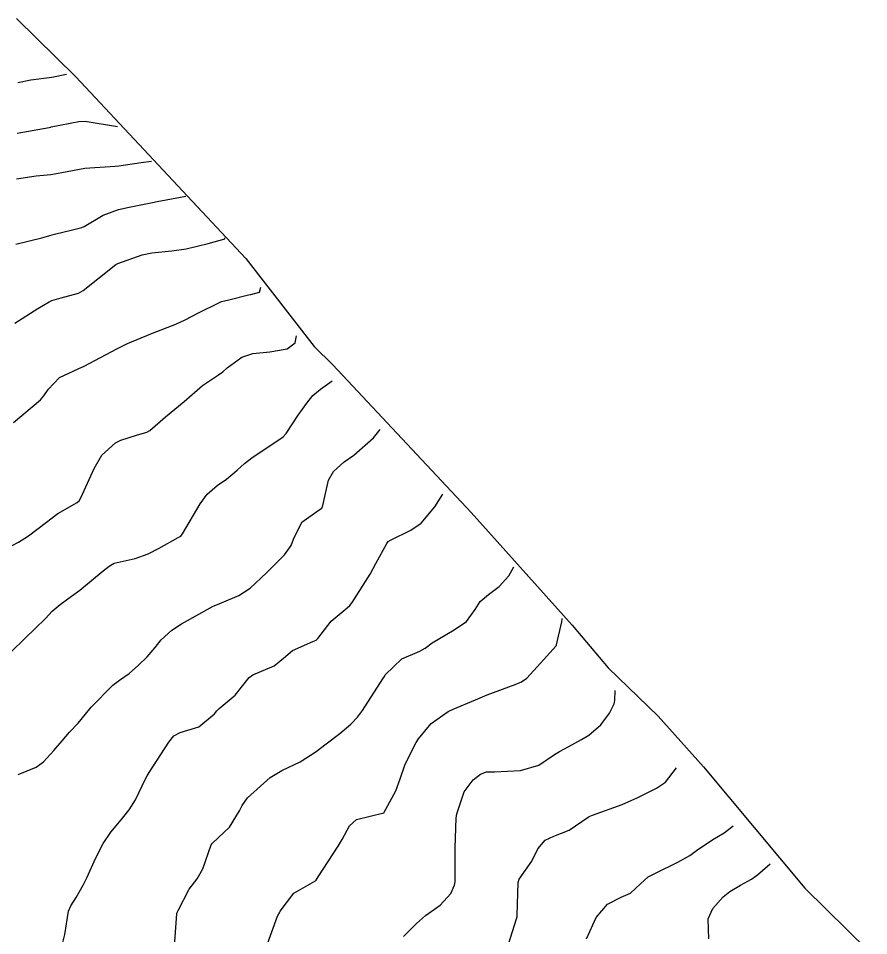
# Model space of a CAD drawing. Header units: metres. Extents: x 307586 to 320046, y 7427249 to 7434250.
# Drawn here: x 319152 to 319201.9, y 7429898.7 to 7429952.5 of the extents above; entities that cross this region are included whole.
import ezdxf

# ---------------------------------------------------------------- set-up
doc = ezdxf.new("R2010")
doc.units = ezdxf.units.M
doc.header["$MEASUREMENT"] = 0
for name, color, linetype in [('Area', 45, 'Continuous'), ('Curvas de Nivel 1m', 11, 'Continuous'), ('Curvas de Nivel 5m', 15, 'Continuous')]:
    doc.layers.add(name, color=color, linetype=linetype)

msp = doc.modelspace()

# ---------------------------------------------------------------- linework, layer by layer
at = {"layer": 'Area'}
msp.add_polyline3d([(319151.898, 7429952.545, 813.627), (319155.383, 7429949.118, 815.077), (319165.37, 7429938.45, 826.108), (319169.395, 7429933.279, 820.598), (319170.486, 7429932.204, 821.137), (319178.613, 7429923.522, 827.017), (319184.537, 7429916.911, 836.188), (319186.65, 7429914.419, 833.407), (319189.587, 7429911.563, 826.647), (319192.252, 7429908.601, 839.018), (319198.196, 7429901.469, 830.587), (319201.947, 7429897.785, 836.727)], dxfattribs=at)
at = {"layer": 'Curvas de Nivel 1m', "flags": 128}
for points, elevation in [([(319151.979, 7429948.778), (319152.754, 7429948.932), (319153.982, 7429949.095), (319154.843, 7429949.27)], 814), ([(319151.913, 7429943.131), (319153.06, 7429943.298), (319153.915, 7429943.368), (319154.563, 7429943.487), (319155.919, 7429943.753), (319157.697, 7429943.87), (319157.921, 7429943.89), (319159.226, 7429944.077), (319159.843, 7429944.15)], 816), ([(319151.864, 7429939.288), (319153.386, 7429939.665), (319153.869, 7429939.795), (319154.137, 7429939.871), (319155.197, 7429940.127), (319155.74, 7429940.256), (319155.876, 7429940.319), (319156.995, 7429940.995), (319157.891, 7429941.322), (319158.517, 7429941.46), (319159.898, 7429941.741), (319160.17, 7429941.796), (319161.531, 7429942.054), (319161.843, 7429942.11)], 817), ([(319151.808, 7429934.643), (319153.169, 7429935.502), (319153.821, 7429935.901), (319153.983, 7429935.977), (319154.539, 7429936.133), (319155.541, 7429936.409), (319155.83, 7429936.562), (319157.742, 7429938.092), (319157.854, 7429938.151), (319159.282, 7429938.652), (319159.86, 7429938.779), (319161.025, 7429938.894), (319161.863, 7429939.02), (319163.163, 7429939.328), (319163.868, 7429939.524), (319164.085, 7429939.586), (319164.138, 7429939.612), (319164.143, 7429939.65)], 818), ([(319151.739, 7429928.824), (319153.308, 7429930.147), (319153.519, 7429930.381), (319153.762, 7429930.754), (319154.44, 7429931.466), (319155.782, 7429932.077), (319155.811, 7429932.091), (319155.879, 7429932.119), (319157.794, 7429933.149), (319158.423, 7429933.458), (319159.803, 7429934.03), (319159.831, 7429934.041), (319159.902, 7429934.069), (319161.268, 7429934.598), (319161.815, 7429934.847), (319162.601, 7429935.259), (319163.831, 7429935.868), (319163.941, 7429935.91), (319164.368, 7429936.015), (319165.526, 7429936.313), (319165.674, 7429936.326), (319166.184, 7429936.463), (319166.253, 7429936.77)], 819), ([(319151.575, 7429915.337), (319152.417, 7429916.157), (319153.013, 7429916.727), (319153.601, 7429917.314), (319154.011, 7429917.732), (319154.471, 7429918.131), (319155.131, 7429918.612), (319155.621, 7429918.967), (319157.001, 7429920.099), (319157.344, 7429920.387), (319157.64, 7429920.547), (319158.884, 7429920.838), (319159.648, 7429921.102), (319160.281, 7429921.436), (319161.41, 7429922.053), (319161.565, 7429922.15), (319161.665, 7429922.272), (319162.696, 7429924.035), (319163.11, 7429924.611), (319163.699, 7429925.11), (319164.24, 7429925.479), (319164.866, 7429926.008), (319165.305, 7429926.416), (319165.72, 7429926.737), (319167.564, 7429927.973), (319167.735, 7429928.172), (319168.454, 7429929.254), (319168.957, 7429929.958), (319169.316, 7429930.398), (319169.765, 7429930.779), (319170.443, 7429931.27)], 821), ([(319152.013, 7429908.155), (319153.06, 7429908.581), (319153.5, 7429908.894), (319154.091, 7429909.55), (319154.586, 7429910.129), (319155.021, 7429910.624), (319155.529, 7429911.168), (319155.957, 7429911.694), (319156.284, 7429912.109), (319157.556, 7429913.392), (319157.953, 7429913.692), (319158.516, 7429914.08), (319159.078, 7429914.565), (319159.578, 7429915.061), (319160.044, 7429915.608), (319160.412, 7429916.062), (319161.031, 7429916.624), (319161.602, 7429916.994), (319163.458, 7429918.022), (319163.614, 7429918.091), (319164.963, 7429918.663), (319165.624, 7429919.094), (319166.591, 7429919.986), (319167.109, 7429920.51), (319167.649, 7429921.05), (319168.028, 7429921.596), (319168.165, 7429921.965), (319168.663, 7429922.97), (319169.68, 7429923.68), (319169.836, 7429923.794), (319169.904, 7429923.948), (319170.229, 7429925.421), (319170.524, 7429925.942), (319171.155, 7429926.499), (319171.723, 7429926.889), (319172.875, 7429927.913), (319173.253, 7429928.4)], 822), ([(319154.585, 7429898.128), (319154.746, 7429898.76), (319154.965, 7429900.124), (319155.089, 7429900.431), (319155.405, 7429900.933), (319155.849, 7429901.681), (319156.058, 7429902.11), (319156.547, 7429903.216), (319156.998, 7429904.097), (319157.45, 7429904.758), (319158.051, 7429905.49), (319158.525, 7429906.079), (319158.891, 7429906.656), (319159.49, 7429907.885), (319159.579, 7429908.069), (319159.697, 7429908.269), (319160.846, 7429910.05), (319161.149, 7429910.415), (319161.522, 7429910.621), (319162.613, 7429910.948), (319163.538, 7429911.7), (319163.671, 7429911.888), (319163.808, 7429912.017), (319164.755, 7429912.803), (319165.561, 7429913.835), (319165.789, 7429913.997), (319167.031, 7429914.518), (319167.578, 7429914.969), (319168.118, 7429915.431), (319169.315, 7429915.953), (319169.505, 7429916.04), (319169.595, 7429916.123), (319170.389, 7429917.158), (319171.321, 7429917.933), (319171.479, 7429918.066), (319171.616, 7429918.241), (319172.677, 7429919.914), (319173.013, 7429920.539), (319173.66, 7429921.71), (319173.742, 7429921.819), (319173.864, 7429921.898), (319175.07, 7429922.485), (319175.673, 7429922.91), (319176.474, 7429923.868), (319176.943, 7429924.61)], 823), ([(319161.19, 7429898.043), (319161.33, 7429899.979), (319161.337, 7429900.041), (319161.354, 7429900.08), (319161.395, 7429900.171), (319162.042, 7429901.405), (319162.509, 7429902.029), (319162.855, 7429902.599), (319163.342, 7429904.021), (319163.382, 7429904.082), (319163.445, 7429904.134), (319164.41, 7429905.059), (319164.996, 7429906.005), (319165.16, 7429906.319), (319165.481, 7429906.774), (319166.809, 7429907.98), (319167.497, 7429908.385), (319168.564, 7429908.897), (319169.508, 7429909.491), (319170.095, 7429909.941), (319170.893, 7429910.559), (319171.531, 7429911.1), (319171.934, 7429911.519), (319172.224, 7429911.913), (319173.424, 7429913.764), (319173.508, 7429913.901), (319173.528, 7429913.936), (319173.564, 7429913.991), (319174.527, 7429914.942), (319175.586, 7429915.391), (319175.902, 7429915.562), (319176.312, 7429915.869), (319177.601, 7429916.639), (319178.323, 7429917.125), (319178.85, 7429917.838), (319179.142, 7429918.311), (319179.622, 7429918.708), (319180.257, 7429919.193), (319180.82, 7429919.818), (319181.113, 7429920.34)], 824), ([(319174.64, 7429898.628), (319175.388, 7429899.391), (319175.933, 7429899.872), (319176.783, 7429900.478), (319177.413, 7429901.159), (319177.628, 7429901.64), (319177.667, 7429901.848), (319177.664, 7429903.625), (319177.663, 7429903.848), (319177.731, 7429905.585), (319177.764, 7429905.847), (319178.199, 7429907.129), (319178.73, 7429907.838), (319179.155, 7429908.175), (319179.498, 7429908.299), (319179.973, 7429908.298), (319181.499, 7429908.386), (319182.587, 7429908.704), (319183.508, 7429909.314), (319183.785, 7429909.502), (319184.303, 7429909.772), (319185.089, 7429910.195), (319185.523, 7429910.458), (319186.224, 7429911.058), (319186.721, 7429911.742), (319186.999, 7429912.287), (319187.045, 7429912.497), (319187.063, 7429913.07)], 826), ([(319180.674, 7429897.81), (319181.262, 7429899.672), (319181.303, 7429899.801), (319181.313, 7429899.882), (319181.365, 7429901.801), (319181.425, 7429901.992), (319182.163, 7429903.065), (319182.526, 7429903.789), (319182.953, 7429904.283), (319183.454, 7429904.522), (319184.352, 7429904.879), (319185.471, 7429905.642), (319185.545, 7429905.686), (319185.741, 7429905.756), (319187.48, 7429906.391), (319188.399, 7429906.805), (319189.489, 7429907.349), (319190.018, 7429907.702), (319190.673, 7429908.53)], 827), ([(319185.38, 7429898.495), (319185.949, 7429899.752), (319186.612, 7429900.534), (319187.411, 7429900.952), (319187.955, 7429901.185), (319188.559, 7429901.719), (319189.009, 7429902.132), (319189.429, 7429902.361), (319190.745, 7429902.999), (319191.44, 7429903.399), (319191.611, 7429903.508), (319191.846, 7429903.676), (319192.788, 7429904.332), (319193.459, 7429904.731), (319193.993, 7429905.13)], 828), ([(319192.559, 7429898.491), (319192.525, 7429899.669), (319192.793, 7429900.275), (319193.412, 7429900.961), (319193.793, 7429901.281), (319194.428, 7429901.65), (319195.068, 7429902.002), (319195.429, 7429902.261), (319196.163, 7429902.9)], 829)]:
    msp.add_lwpolyline(points, dxfattribs=dict(at, elevation=elevation))
at = {"layer": 'Curvas de Nivel 5m', "flags": 128}
for points, elevation in [([(319151.939, 7429945.803), (319153.832, 7429946.142), (319153.923, 7429946.16), (319153.943, 7429946.165), (319155.575, 7429946.497), (319155.949, 7429946.507), (319157.843, 7429946.2)], 815), ([(319151.654, 7429921.588), (319152.035, 7429921.787), (319152.622, 7429922.156), (319153.671, 7429922.965), (319154.344, 7429923.465), (319155.47, 7429924.122), (319155.588, 7429924.217), (319155.686, 7429924.391), (319156.465, 7429926.109), (319156.914, 7429926.903), (319157.726, 7429927.625), (319158.036, 7429927.781), (319158.952, 7429928.078), (319159.557, 7429928.249), (319159.736, 7429928.346), (319160.662, 7429929.143), (319161.753, 7429930.05), (319162.821, 7429930.981), (319163.777, 7429931.619), (319164.016, 7429931.781), (319164.285, 7429932.015), (319165.14, 7429932.656), (319165.792, 7429932.874), (319166.779, 7429932.971), (319167.795, 7429933.145), (319168.281, 7429933.483), (319168.353, 7429933.9)], 820), ([(319166.574, 7429897.982), (319167.242, 7429899.822), (319167.321, 7429899.971), (319167.345, 7429900.019), (319167.395, 7429900.126), (319168.193, 7429901.18), (319169.422, 7429901.889), (319169.46, 7429901.912), (319169.497, 7429901.949), (319169.619, 7429902.141), (319170.792, 7429903.93), (319171.037, 7429904.338), (319171.461, 7429905.134), (319171.869, 7429905.514), (319173.473, 7429905.9), (319174.185, 7429907.194), (319174.436, 7429907.891), (319174.702, 7429908.687), (319175.295, 7429909.882), (319175.378, 7429910.018), (319175.518, 7429910.237), (319176.262, 7429911.139), (319177.249, 7429911.854), (319177.544, 7429911.992), (319178.858, 7429912.529), (319179.553, 7429912.82), (319181.181, 7429913.436), (319181.561, 7429913.589), (319181.866, 7429913.805), (319182.679, 7429914.691), (319183.592, 7429915.695), (319183.62, 7429915.753), (319183.935, 7429917.117), (319183.952, 7429917.258), (319183.953, 7429917.31)], 825)]:
    msp.add_lwpolyline(points, dxfattribs=dict(at, elevation=elevation))

doc.saveas('drawing.dxf')
